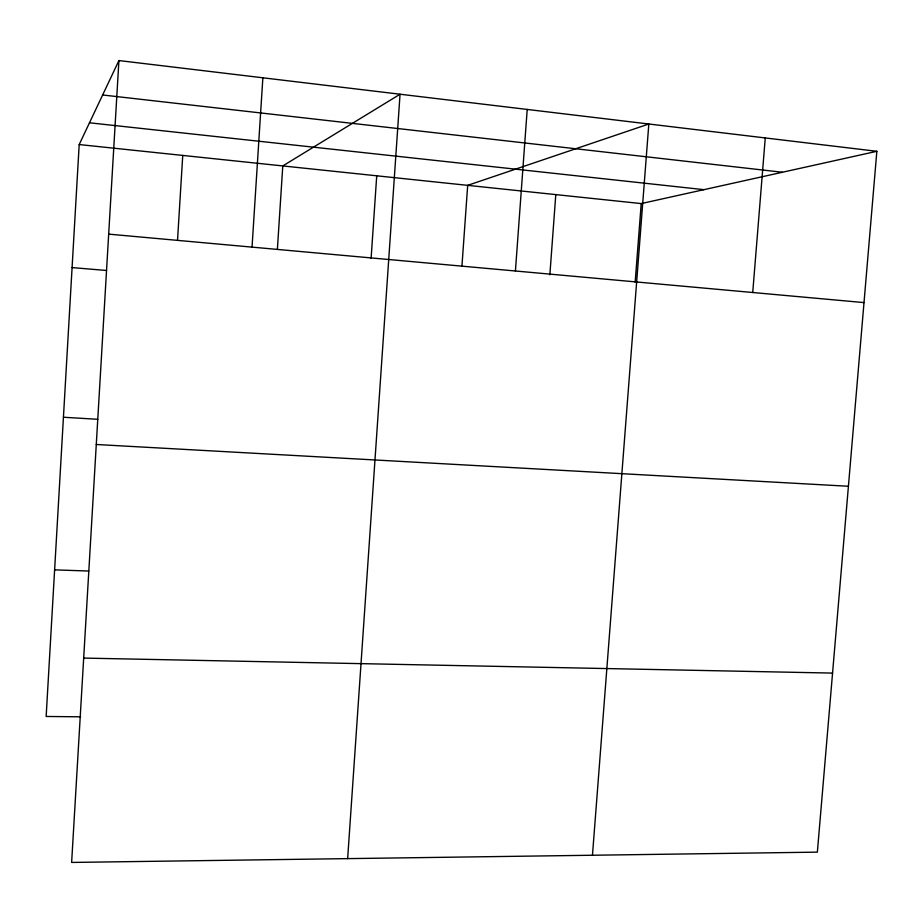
<?xml version="1.0" encoding="UTF-8"?>
<svg xmlns="http://www.w3.org/2000/svg" width="923" height="923" viewBox="0 0 923 923"><rect width="100%" height="100%" fill="white"/><g stroke="black" fill="none" stroke-linecap="round" stroke-linejoin="round"><path stroke-width="1.38" d="M118.917 60.56L71.636 862.44L817.363 852.137L876.85 151.303L118.917 60.56L79.193 144.553L46.15 716.467L80.67 716.813M177.528 240.326L182.742 155.422M252.037 247.133L262.859 77.797M277.408 248.956L282.784 165.932L400.051 94.227L347.648 858.621M371.104 258.463L376.722 175.797M461.962 265.847L467.684 185.35L648.823 124.005L592.462 855.24M515.426 271.004L527.206 109.445M549.854 274.823L555.796 194.603M635.162 282.126L641.22 203.579L876.85 151.303M752.73 292.51L765.259 137.942M83.681 658.087L832.558 673.086M54.619 569.86L88.781 571.037M96.28 444.494L848.422 486.259M63.445 417.242L97.734 419.296M72.086 267.578L106.503 270.485M108.683 234.13L864.009 302.594M79.193 144.553L641.22 203.579M89.485 122.794L703.949 189.665M102.649 94.977L782.427 172.255"/></g></svg>
